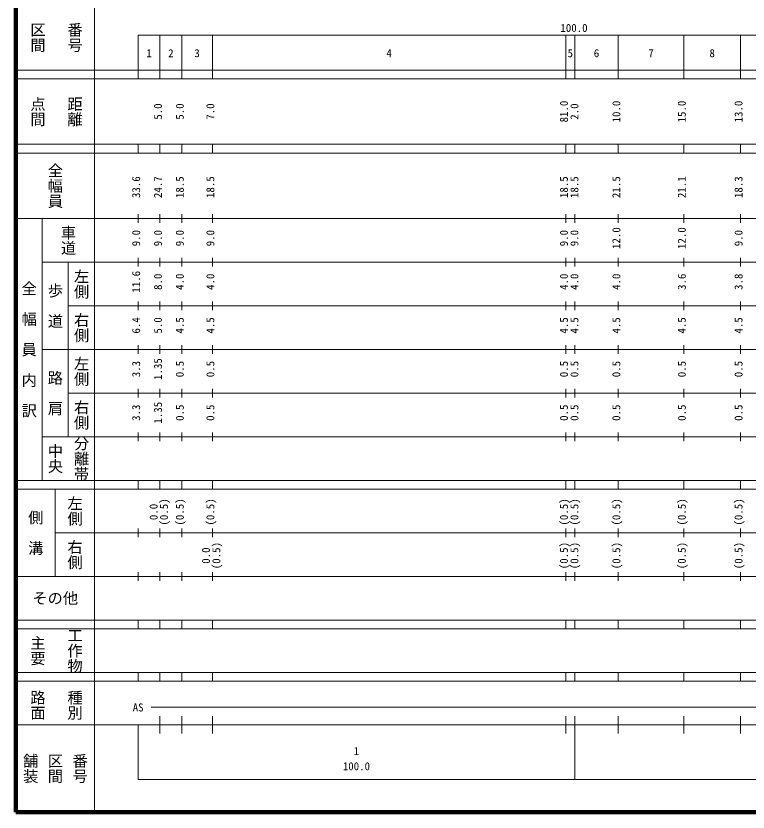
# Model space of a CAD drawing. Units: millimetres, scale not verified. Extents: x 40000 to 680000, y 20000 to 380000.
# Drawn here: x 40000 to 207723, y 20000 to 202409 of the extents above; entities that cross this region are included whole.
import ezdxf
from ezdxf.enums import TextEntityAlignment as Align

# ---------------------------------------------------------------- set-up
doc = ezdxf.new("R2010")
doc.units = ezdxf.units.MM
doc.header["$LTSCALE"] = 1000
doc.layers.add('M-TTL', color=2, linetype='Continuous', lineweight=140)
doc.layers.add('M-TTL-BAND', color=7, linetype='Continuous', lineweight=13)
doc.styles.add('@ＭＳ ゴシック', font='')
doc.styles.add('ＭＳ ゴシック', font='')
doc.styles.get('@ＭＳ ゴシック').set_extended_font_data('@MS Gothic')
doc.styles.get('ＭＳ ゴシック').set_extended_font_data('MS Gothic')

msp = doc.modelspace()

# ---------------------------------------------------------------- linework, layer by layer
at = {"layer": 'M-TTL'}
for p, q in [((40000, 380000), (40000, 20000)), ((40000, 20000), (680000, 20000))]:
    msp.add_line(p, q, dxfattribs=at)
at = {"layer": 'M-TTL-BAND'}
for p, q in [((58000, 370000), (58000, 20000)), ((68000, 198000), (579000, 198000)), ((68000, 198000), (68000, 188000)), ((68000, 198000), (68000, 188000)), ((73000, 188000), (73000, 198000)), ((78000, 188000), (78000, 198000)), ((85000, 188000), (85000, 198000)), ((166000, 188000), (166000, 198000)), ((168000, 188000), (168000, 198000)), ((178000, 188000), (178000, 198000)), ((193000, 188000), (193000, 198000)), ((206000, 188000), (206000, 198000)), ((40000, 190000), (579000, 190000)), ((40000, 188000), (579000, 188000)), ((40000, 173000), (579000, 173000)), ((68000, 171000), (68000, 173000)), ((73000, 171000), (73000, 173000)), ((78000, 171000), (78000, 173000)), ((85000, 171000), (85000, 173000)), ((166000, 171000), (166000, 173000)), ((168000, 171000), (168000, 173000)), ((178000, 171000), (178000, 173000)), ((193000, 171000), (193000, 173000)), ((206000, 171000), (206000, 173000)), ((40000, 171000), (579000, 171000)), ((68000, 155000), (68000, 157000)), ((73000, 155000), (73000, 157000)), ((78000, 155000), (78000, 157000)), ((85000, 155000), (85000, 157000)), ((166000, 155000), (166000, 157000)), ((168000, 155000), (168000, 157000)), ((178000, 155000), (178000, 157000)), ((193000, 155000), (193000, 157000)), ((206000, 155000), (206000, 157000)), ((40000, 156000), (579000, 156000)), ((46000, 96000), (46000, 156000)), ((46000, 146000), (579000, 146000)), ((52000, 146000), (52000, 106000)), ((68000, 145000), (68000, 147000)), ((73000, 145000), (73000, 147000)), ((78000, 145000), (78000, 147000)), ((85000, 145000), (85000, 147000)), ((166000, 145000), (166000, 147000)), ((168000, 145000), (168000, 147000)), ((178000, 145000), (178000, 147000)), ((193000, 145000), (193000, 147000)), ((206000, 145000), (206000, 147000)), ((68000, 135000), (68000, 137000)), ((73000, 135000), (73000, 137000)), ((78000, 135000), (78000, 137000)), ((85000, 135000), (85000, 137000)), ((166000, 135000), (166000, 137000)), ((168000, 135000), (168000, 137000)), ((178000, 135000), (178000, 137000)), ((193000, 135000), (193000, 137000)), ((206000, 135000), (206000, 137000)), ((52000, 136000), (579000, 136000)), ((46000, 126000), (579000, 126000)), ((68000, 125000), (68000, 127000)), ((73000, 125000), (73000, 127000)), ((78000, 125000), (78000, 127000)), ((85000, 125000), (85000, 127000)), ((166000, 125000), (166000, 127000)), ((168000, 125000), (168000, 127000)), ((178000, 125000), (178000, 127000)), ((193000, 125000), (193000, 127000)), ((206000, 125000), (206000, 127000)), ((68000, 115000), (68000, 117000)), ((73000, 115000), (73000, 117000)), ((78000, 115000), (78000, 117000)), ((85000, 115000), (85000, 117000)), ((166000, 115000), (166000, 117000)), ((168000, 115000), (168000, 117000)), ((178000, 115000), (178000, 117000)), ((193000, 115000), (193000, 117000)), ((206000, 115000), (206000, 117000)), ((52000, 116000), (579000, 116000)), ((46000, 106000), (579000, 106000)), ((68000, 105000), (68000, 107000)), ((73000, 105000), (73000, 107000)), ((78000, 105000), (78000, 107000)), ((85000, 105000), (85000, 107000)), ((166000, 105000), (166000, 107000)), ((168000, 105000), (168000, 107000)), ((178000, 105000), (178000, 107000)), ((193000, 105000), (193000, 107000)), ((206000, 105000), (206000, 107000)), ((40000, 96000), (579000, 96000)), ((68000, 94000), (68000, 96000)), ((73000, 94000), (73000, 96000)), ((78000, 94000), (78000, 96000)), ((85000, 94000), (85000, 96000)), ((166000, 94000), (166000, 96000)), ((168000, 94000), (168000, 96000)), ((178000, 94000), (178000, 96000)), ((193000, 94000), (193000, 96000)), ((206000, 94000), (206000, 96000)), ((40000, 94000), (579000, 94000)), ((49000, 94000), (49000, 74000)), ((49000, 84000), (579000, 84000)), ((68000, 83000), (68000, 85000)), ((73000, 83000), (73000, 85000)), ((78000, 83000), (78000, 85000)), ((85000, 83000), (85000, 85000)), ((166000, 83000), (166000, 85000)), ((168000, 83000), (168000, 85000)), ((178000, 83000), (178000, 85000)), ((193000, 83000), (193000, 85000)), ((206000, 83000), (206000, 85000)), ((68000, 73000), (68000, 75000)), ((73000, 73000), (73000, 75000)), ((78000, 73000), (78000, 75000)), ((85000, 73000), (85000, 75000)), ((166000, 73000), (166000, 75000)), ((168000, 73000), (168000, 75000)), ((178000, 73000), (178000, 75000)), ((193000, 73000), (193000, 75000)), ((206000, 73000), (206000, 75000)), ((40000, 74000), (579000, 74000)), ((40000, 64000), (579000, 64000)), ((68000, 62000), (68000, 64000)), ((73000, 62000), (73000, 64000)), ((78000, 62000), (78000, 64000)), ((85000, 62000), (85000, 64000)), ((166000, 62000), (166000, 64000)), ((168000, 62000), (168000, 64000)), ((178000, 62000), (178000, 64000)), ((193000, 62000), (193000, 64000)), ((206000, 62000), (206000, 64000)), ((40000, 62000), (579000, 62000)), ((40000, 52000), (579000, 52000)), ((68000, 50000), (68000, 52000)), ((73000, 50000), (73000, 52000)), ((78000, 50000), (78000, 52000)), ((85000, 50000), (85000, 52000)), ((166000, 50000), (166000, 52000)), ((168000, 50000), (168000, 52000)), ((178000, 50000), (178000, 52000)), ((193000, 50000), (193000, 52000)), ((206000, 50000), (206000, 52000)), ((40000, 50000), (579000, 50000)), ((71000, 44000), (465000, 44000)), ((73000, 38000), (73000, 42000)), ((78000, 38000), (78000, 42000)), ((85000, 38000), (85000, 42000)), ((166000, 38000), (166000, 42000)), ((168000, 27500), (168000, 42000)), ((178000, 38000), (178000, 42000)), ((193000, 38000), (193000, 42000)), ((206000, 38000), (206000, 42000)), ((40000, 40000), (579000, 40000)), ((68000, 40000), (68000, 27500)), ((68000, 27500), (468000, 27500))]:
    msp.add_line(p, q, dxfattribs=at)

# ---------------------------------------------------------------- texts
at = {"layer": 'M-TTL-BAND', "style": '@ＭＳ ゴシック'}
for s, p in [('番号', (53500, 197500)), ('区間', (45000, 197500)), ('点間', (45000, 180500)), ('距離', (53500, 180500)), ('全幅員', (49000, 163500)), ('車道', (52000, 151000)), ('左側', (55000, 141000)), ('全\u3000幅\u3000員\u3000内\u3000訳', (43000, 126000)), ('歩\u3000道', (49000, 136000)), ('右側', (55000, 131000)), ('左側', (55000, 121000)), ('路\u3000肩', (49000, 116000)), ('右側', (55000, 111000)), ('分離帯', (55000, 101000)), ('中央', (49000, 101000)), ('左側', (53500, 89000)), ('側\u3000溝', (44500, 84000)), ('右側', (53500, 79000)), ('主要', (45000, 57000)), ('工作物', (53500, 57000)), ('路面', (45000, 44500)), ('種別', (53500, 44500)), ('舗装', (43333, 30000)), ('区間', (49000, 30000)), ('番号', (54667, 30000))]:
    msp.add_text(s, height=2566, rotation=270, dxfattribs=at).set_placement(p, align=Align.MIDDLE_CENTER)
at = {"layer": 'M-TTL-BAND', "style": 'ＭＳ ゴシック'}
for s, p in [('100.0', (167844, 198195)), ('1', (70500, 192405)), ('2', (75500, 192405)), ('3', (81500, 192405)), ('4', (125500, 192405)), ('5', (167000, 192405)), ('6', (173000, 192405)), ('7', (185500, 192405)), ('8', (199500, 192405)), ('AS', (68000, 42500)), ('1', (118000, 32523)), ('100.0', (118000, 29033))]:
    msp.add_text(s, height=1833, dxfattribs=at).set_placement(p, align=Align.BOTTOM_CENTER)
for s, p in [('81.0', (167000, 180500)), ('10.0', (179000, 180500)), ('15.0', (194000, 180500)), ('13.0', (207000, 180500)), ('5.0', (74000, 180500)), ('5.0', (79000, 180500)), ('7.0', (86000, 180500)), ('2.0', (169403, 180500)), ('33.6', (69000, 163174)), ('24.7', (74000, 163174)), ('18.5', (79000, 163174)), ('18.5', (86000, 163174)), ('18.5', (167000, 163174)), ('18.5', (169403, 163174)), ('21.5', (179000, 163174)), ('21.1', (194000, 163174)), ('18.3', (207000, 163174)), ('9.0', (69000, 151500)), ('9.0', (74000, 151500)), ('9.0', (79000, 151500)), ('9.0', (86000, 151500)), ('9.0', (167000, 151500)), ('9.0', (169403, 151500)), ('12.0', (179000, 151500)), ('12.0', (194000, 151500)), ('9.0', (207000, 151500)), ('11.6', (69000, 141500)), ('8.0', (74000, 141500)), ('4.0', (79000, 141500)), ('4.0', (86000, 141500)), ('4.0', (167000, 141500)), ('4.0', (169403, 141500)), ('4.0', (179000, 141500)), ('3.6', (194000, 141500)), ('3.8', (207000, 141500)), ('6.4', (69000, 131500)), ('5.0', (74000, 131500)), ('4.5', (79000, 131500)), ('4.5', (86000, 131500)), ('4.5', (167000, 131500)), ('4.5', (169403, 131500)), ('4.5', (179000, 131500)), ('4.5', (194000, 131500)), ('4.5', (207000, 131500)), ('3.3', (69000, 121500)), ('1.35', (74000, 121500)), ('0.5', (79000, 121500)), ('0.5', (86000, 121500)), ('0.5', (167000, 121500)), ('0.5', (169403, 121500)), ('0.5', (179000, 121500)), ('0.5', (194000, 121500)), ('0.5', (207000, 121500)), ('3.3', (69000, 111500)), ('1.35', (74000, 111500)), ('0.5', (79000, 111500)), ('0.5', (86000, 111500)), ('0.5', (167000, 111500)), ('0.5', (169403, 111500)), ('0.5', (179000, 111500)), ('0.5', (194000, 111500)), ('0.5', (207000, 111500)), ('(0.5)', (75370, 88764)), ('(0.5)', (79000, 88764)), ('(0.5)', (86000, 88764)), ('(0.5)', (167000, 88764)), ('(0.5)', (169403, 88764)), ('(0.5)', (179000, 88764)), ('(0.5)', (194000, 88764)), ('(0.5)', (207000, 88764)), ('0.0', (73000, 88764)), ('0.0', (85000, 78764)), ('(0.5)', (87370, 78764)), ('(0.5)', (167000, 78764)), ('(0.5)', (169403, 78764)), ('(0.5)', (179000, 78764)), ('(0.5)', (194000, 78764)), ('(0.5)', (207000, 78764))]:
    msp.add_text(s, height=1833, rotation=90, dxfattribs=at).set_placement(p, align=Align.BOTTOM_CENTER)
msp.add_text('その他', height=2566, dxfattribs=at).set_placement((49000, 69000), align=Align.MIDDLE_CENTER)

doc.saveas('drawing.dxf')
